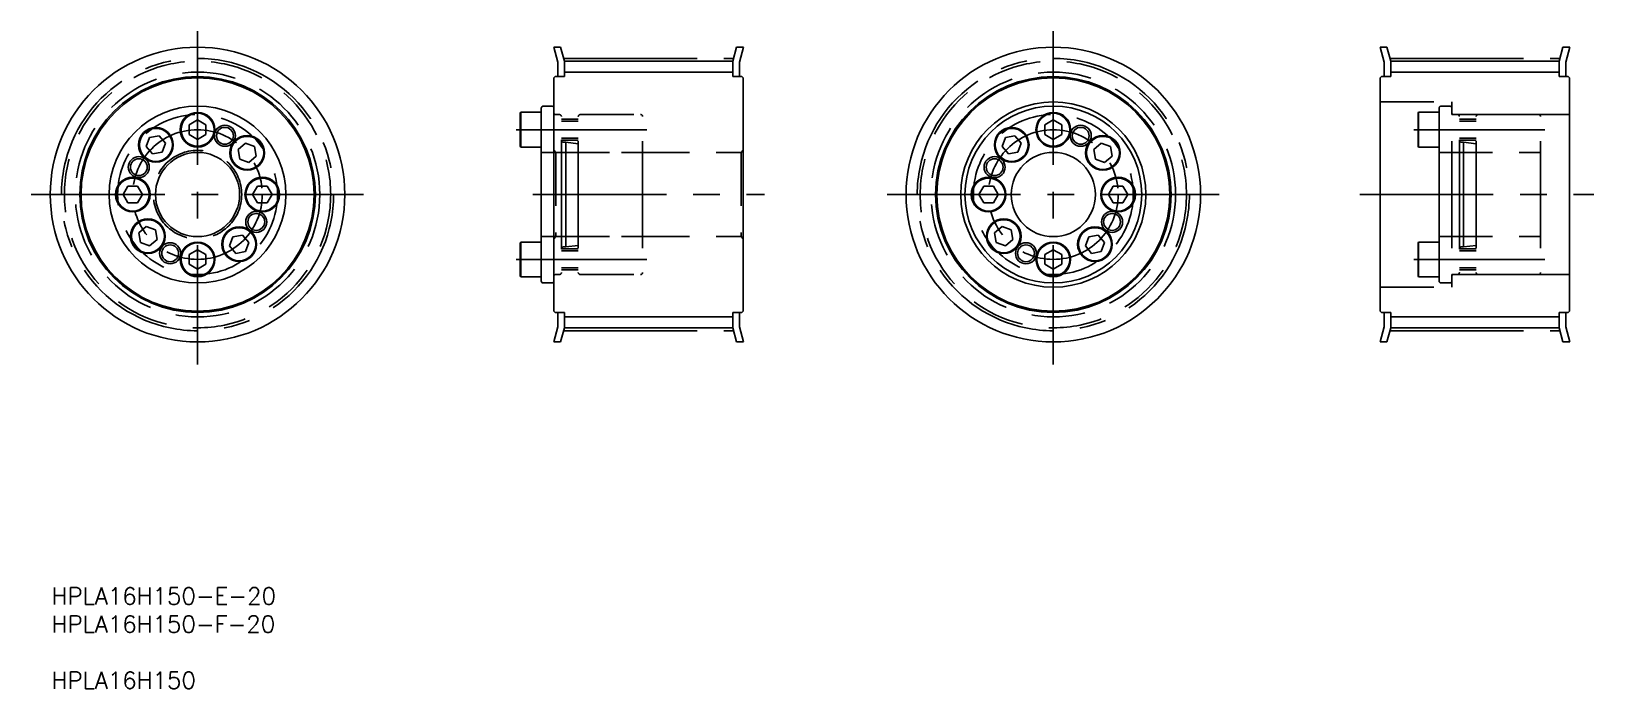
# Model space of a CAD drawing. Extents: x 10 to 382, y -15 to 141.
import ezdxf

# ---------------------------------------------------------------- set-up
doc = ezdxf.new("R2010")
doc.units = 0
doc.linetypes.add('CENTER', pattern=[50.8, 31.75, -6.35, 6.35, -6.35])
doc.linetypes.add('DASHED', pattern=[19.05, 12.7, -6.35])
doc.layers.get('0').update_dxf_attribs({"linetype": 'CONTINUOUS'})
doc.layers.add('CENTER', color=1, linetype='CENTER')
doc.styles.add('MISUMI', font='txt.shx')

# ---------------------------------------------------------------- blocks, each defined once
blk = doc.blocks.new('*U6')
at = {"color": 7, "linetype": 'CONTINUOUS', "style": 'MISUMI'}
for s, p in [('HPLA16H150-E-20', (15.05, 4.8)), ('HPLA16H150-F-20', (15.05, -1.87)), ('HPLA16H150', (15.05, -15.2))]:
    blk.add_text(s, height=4, dxfattribs=at).set_placement(p)

msp = doc.modelspace()

# ---------------------------------------------------------------- linework, layer by layer
at = {"color": 7, "linetype": 'CONTINUOUS'}
for p, q in [((135.33, 133.59), (134.38, 137.14)), ((134.38, 137.14), (136.04, 137.14)), ((136.93, 133.8), (136.04, 137.14)), ((136.93, 133.8), (176.93, 133.8)), ((136.93, 130.14), (136.93, 133.8)), ((176.93, 133.8), (177.83, 137.14)), ((176.93, 130.14), (176.93, 133.8)), ((179.48, 137.14), (177.83, 137.14)), ((178.53, 133.59), (179.48, 137.14)), ((331.75, 133.59), (330.79, 137.14)), ((330.79, 137.14), (332.45, 137.14)), ((333.35, 133.8), (332.45, 137.14)), ((333.35, 133.8), (373.35, 133.8)), ((333.35, 130.14), (333.35, 133.8)), ((373.35, 133.8), (374.24, 137.14)), ((373.35, 130.14), (373.35, 133.8)), ((375.9, 137.14), (374.24, 137.14)), ((374.95, 133.59), (375.9, 137.14)), ((134.43, 129.84), (134.73, 130.14)), ((134.73, 130.14), (136.93, 130.14)), ((135.33, 130.14), (135.33, 133.59)), ((176.93, 130.14), (179.13, 130.14)), ((178.53, 130.14), (178.53, 133.59)), ((179.13, 130.14), (179.43, 129.84)), ((330.85, 129.84), (331.15, 130.14)), ((331.15, 130.14), (333.35, 130.14)), ((331.75, 130.14), (331.75, 133.59)), ((373.35, 130.14), (375.55, 130.14)), ((374.95, 130.14), (374.95, 133.59)), ((375.55, 130.14), (375.85, 129.84)), ((134.43, 74.44), (134.43, 129.84)), ((179.43, 74.44), (179.43, 129.84)), ((330.85, 74.44), (330.85, 129.84)), ((375.85, 74.44), (375.85, 129.84)), ((131.43, 102.14), (131.43, 122.64)), ((131.93, 123.14), (133.93, 123.14)), ((134.43, 102.14), (134.43, 122.64)), ((49.73, 119.85), (47.73, 118.7)), ((51.73, 118.7), (49.73, 119.85)), ((50.73, 119.28), (50.73, 119.28)), ((51.23, 118.99), (51.23, 118.99)), ((126.43, 121.47), (126.55, 121.67)), ((126.43, 113.62), (126.43, 121.47)), ((126.55, 121.67), (131.43, 121.67)), ((126.55, 113.42), (126.55, 121.67)), ((131.43, 113.42), (131.43, 121.67)), ((131.43, 115.04), (131.43, 120.04)), ((253.14, 119.85), (251.14, 118.7)), ((255.14, 118.7), (253.14, 119.85)), ((254.14, 119.28), (254.14, 119.28)), ((254.64, 118.99), (254.64, 118.99)), ((38.34, 115.71), (37.55, 113.54)), ((40.62, 116.11), (38.34, 115.71)), ((42.1, 114.34), (40.62, 116.11)), ((47.73, 118.7), (47.73, 116.39)), ((47.73, 116.39), (49.73, 115.24)), ((49.73, 115.24), (51.73, 116.39)), ((51.73, 116.39), (51.73, 118.7)), ((241.76, 115.71), (240.97, 113.54)), ((244.03, 116.11), (241.76, 115.71)), ((245.52, 114.34), (244.03, 116.11)), ((251.14, 118.7), (251.14, 116.39)), ((251.14, 116.39), (253.14, 115.24)), ((253.14, 115.24), (255.14, 116.39)), ((255.14, 116.39), (255.14, 118.7)), ((37.55, 113.54), (39.04, 111.77)), ((39.04, 111.77), (41.31, 112.17)), ((41.31, 112.17), (42.1, 114.34)), ((61.12, 114.32), (59.36, 112.83)), ((59.36, 112.83), (59.76, 110.56)), ((63.29, 113.53), (61.12, 114.32)), ((63.7, 111.25), (63.29, 113.53)), ((126.43, 113.62), (126.55, 113.42)), ((126.55, 113.42), (131.43, 113.42)), ((240.97, 113.54), (242.45, 111.77)), ((242.45, 111.77), (244.73, 112.17)), ((244.73, 112.17), (245.52, 114.34)), ((264.54, 114.32), (262.77, 112.83)), ((262.77, 112.83), (263.17, 110.56)), ((266.71, 113.53), (264.54, 114.32)), ((267.11, 111.25), (266.71, 113.53)), ((59.76, 110.56), (61.93, 109.77)), ((61.93, 109.77), (63.7, 111.25)), ((263.17, 110.56), (265.34, 109.77)), ((265.34, 109.77), (267.11, 111.25)), ((33.17, 104.14), (32.02, 102.14)), ((35.48, 104.14), (33.17, 104.14)), ((36.64, 102.14), (35.48, 104.14)), ((63.97, 104.14), (62.82, 102.14)), ((66.28, 104.14), (63.97, 104.14)), ((67.44, 102.14), (66.28, 104.14)), ((236.59, 104.14), (235.43, 102.14)), ((238.9, 104.14), (236.59, 104.14)), ((240.05, 102.14), (238.9, 104.14)), ((267.39, 104.14), (266.23, 102.14)), ((269.7, 104.14), (267.39, 104.14)), ((270.85, 102.14), (269.7, 104.14)), ((32.02, 102.14), (33.17, 100.14)), ((35.48, 100.14), (36.64, 102.14)), ((62.82, 102.14), (63.97, 100.14)), ((66.28, 100.14), (67.44, 102.14)), ((131.43, 102.14), (131.43, 81.64)), ((134.43, 102.14), (134.43, 81.64)), ((235.43, 102.14), (236.59, 100.14)), ((238.9, 100.14), (240.05, 102.14)), ((266.23, 102.14), (267.39, 100.14)), ((269.7, 100.14), (270.85, 102.14)), ((33.17, 100.14), (35.48, 100.14)), ((63.97, 100.14), (66.28, 100.14)), ((236.59, 100.14), (238.9, 100.14)), ((267.39, 100.14), (269.7, 100.14)), ((37.53, 94.52), (35.76, 93.04)), ((35.76, 93.04), (36.16, 90.76)), ((39.7, 93.73), (37.53, 94.52)), ((40.1, 91.46), (39.7, 93.73)), ((240.95, 94.52), (239.18, 93.04)), ((239.18, 93.04), (239.58, 90.76)), ((243.12, 93.73), (240.95, 94.52)), ((243.52, 91.46), (243.12, 93.73)), ((36.16, 90.76), (38.33, 89.97)), ((38.33, 89.97), (40.1, 91.46)), ((58.14, 92.12), (57.35, 89.95)), ((57.35, 89.95), (58.84, 88.18)), ((60.42, 92.52), (58.14, 92.12)), ((61.9, 90.75), (60.42, 92.52)), ((61.11, 88.58), (61.9, 90.75)), ((126.43, 90.67), (126.55, 90.87)), ((126.43, 90.67), (126.43, 82.82)), ((126.55, 90.87), (131.43, 90.87)), ((126.55, 90.87), (126.55, 82.62)), ((131.43, 90.87), (131.43, 82.62)), ((131.43, 89.24), (131.43, 84.24)), ((239.58, 90.76), (241.75, 89.97)), ((241.75, 89.97), (243.52, 91.46)), ((261.56, 92.12), (260.77, 89.95)), ((260.77, 89.95), (262.25, 88.18)), ((263.83, 92.52), (261.56, 92.12)), ((265.32, 90.75), (263.83, 92.52)), ((264.53, 88.58), (265.32, 90.75)), ((49.73, 89.05), (47.73, 87.9)), ((47.73, 87.9), (47.73, 85.59)), ((47.73, 85.59), (49.73, 84.44)), ((51.73, 87.9), (49.73, 89.05)), ((49.73, 84.44), (51.73, 85.59)), ((51.73, 85.59), (51.73, 87.9)), ((58.84, 88.18), (61.11, 88.58)), ((253.14, 89.05), (251.14, 87.9)), ((251.14, 87.9), (251.14, 85.59)), ((251.14, 85.59), (253.14, 84.44)), ((255.14, 87.9), (253.14, 89.05)), ((253.14, 84.44), (255.14, 85.59)), ((255.14, 85.59), (255.14, 87.9)), ((262.25, 88.18), (264.53, 88.58)), ((126.43, 82.82), (126.55, 82.62)), ((126.55, 82.62), (131.43, 82.62)), ((131.93, 81.14), (133.93, 81.14)), ((134.43, 74.44), (134.73, 74.14)), ((179.13, 74.14), (179.43, 74.44)), ((330.85, 74.44), (331.15, 74.14)), ((375.55, 74.14), (375.85, 74.44)), ((135.33, 70.7), (134.38, 67.14)), ((134.73, 74.14), (136.93, 74.14)), ((135.33, 74.14), (135.33, 70.7)), ((136.93, 70.49), (136.93, 74.14)), ((176.93, 70.49), (176.93, 74.14)), ((176.93, 74.14), (179.13, 74.14)), ((178.53, 74.14), (178.53, 70.7)), ((178.53, 70.7), (179.48, 67.14)), ((331.75, 70.7), (330.79, 67.14)), ((331.15, 74.14), (333.35, 74.14)), ((331.75, 74.14), (331.75, 70.7)), ((333.35, 70.49), (333.35, 74.14)), ((373.35, 70.49), (373.35, 74.14)), ((373.35, 74.14), (375.55, 74.14)), ((374.95, 74.14), (374.95, 70.7)), ((374.95, 70.7), (375.9, 67.14)), ((134.38, 67.14), (136.04, 67.14)), ((136.93, 70.49), (136.04, 67.14)), ((136.93, 70.49), (176.93, 70.49)), ((176.93, 70.49), (177.83, 67.14)), ((179.48, 67.14), (177.83, 67.14)), ((330.79, 67.14), (332.45, 67.14)), ((333.35, 70.49), (332.45, 67.14)), ((333.35, 70.49), (373.35, 70.49)), ((373.35, 70.49), (374.24, 67.14)), ((375.9, 67.14), (374.24, 67.14))]:
    msp.add_line(p, q, dxfattribs=at)
at = {"color": 3, "linetype": 'CONTINUOUS'}
for p, q in [((136.93, 131.21), (176.93, 131.21)), ((333.35, 131.21), (373.35, 131.21)), ((136.93, 73.08), (176.93, 73.08)), ((333.35, 73.08), (373.35, 73.08))]:
    msp.add_line(p, q, dxfattribs=at)
at = {"color": 3, "linetype": 'DASHED'}
for p, q in [((330.85, 124.14), (347.85, 124.14)), ((344.85, 102.14), (344.85, 122.64)), ((345.35, 123.14), (347.35, 123.14)), ((347.85, 121.14), (347.85, 124.14)), ((347.85, 102.14), (347.85, 122.64)), ((134.84, 121.14), (135.73, 121.14)), ((136.23, 102.14), (136.23, 120.64)), ((140.23, 120.04), (136.23, 120.04)), ((140.23, 119.54), (136.23, 119.54)), ((140.23, 102.14), (140.23, 120.64)), ((140.73, 121.14), (155.03, 121.14)), ((155.53, 102.14), (155.53, 120.64)), ((339.85, 121.47), (339.96, 121.67)), ((339.85, 113.62), (339.85, 121.47)), ((339.96, 121.67), (344.85, 121.67)), ((339.96, 113.42), (339.96, 121.67)), ((344.85, 113.42), (344.85, 121.67)), ((344.85, 115.04), (344.85, 120.04)), ((347.85, 121.14), (375.85, 121.14)), ((348.26, 121.14), (349.15, 121.14)), ((349.65, 102.14), (349.65, 120.64)), ((353.65, 120.04), (349.65, 120.04)), ((353.65, 119.54), (349.65, 119.54)), ((353.65, 102.14), (353.65, 120.64)), ((354.15, 121.14), (368.45, 121.14)), ((368.95, 102.14), (368.95, 120.64)), ((140.23, 115.54), (136.23, 115.54)), ((353.65, 115.54), (349.65, 115.54)), ((131.43, 112.14), (155.53, 112.14)), ((134.43, 112.64), (134.93, 112.14)), ((134.93, 112.14), (134.93, 92.14)), ((134.93, 112.14), (178.93, 112.14)), ((140.23, 115.04), (136.23, 115.04)), ((136.83, 114.54), (137.23, 114.54)), ((137.23, 102.14), (137.23, 114.54)), ((137.23, 114.54), (140.23, 114.21)), ((179.43, 112.64), (178.93, 112.14)), ((178.93, 112.14), (178.93, 92.14)), ((339.85, 113.62), (339.96, 113.42)), ((339.96, 113.42), (344.85, 113.42)), ((344.85, 112.14), (368.95, 112.14)), ((353.65, 115.04), (349.65, 115.04)), ((350.25, 114.54), (350.65, 114.54)), ((350.65, 102.14), (350.65, 114.54)), ((350.65, 114.54), (353.65, 114.21)), ((136.23, 102.14), (136.23, 83.64)), ((137.23, 102.14), (137.23, 89.74)), ((140.23, 102.14), (140.23, 83.64)), ((155.53, 102.14), (155.53, 83.64)), ((344.85, 102.14), (344.85, 81.64)), ((347.85, 102.14), (347.85, 81.64)), ((349.65, 102.14), (349.65, 83.64)), ((350.65, 102.14), (350.65, 89.74)), ((353.65, 102.14), (353.65, 83.64)), ((368.95, 102.14), (368.95, 83.64)), ((131.43, 92.14), (155.53, 92.14)), ((134.43, 91.64), (134.93, 92.14)), ((134.93, 92.14), (178.93, 92.14)), ((140.23, 89.24), (136.23, 89.24)), ((136.83, 89.74), (137.23, 89.74)), ((137.23, 89.74), (140.23, 90.08)), ((179.43, 91.64), (178.93, 92.14)), ((339.85, 90.67), (339.96, 90.87)), ((339.85, 90.67), (339.85, 82.82)), ((339.96, 90.87), (344.85, 90.87)), ((339.96, 90.87), (339.96, 82.62)), ((344.85, 92.14), (368.95, 92.14)), ((344.85, 90.87), (344.85, 82.62)), ((344.85, 89.24), (344.85, 84.24)), ((353.65, 89.24), (349.65, 89.24)), ((350.25, 89.74), (350.65, 89.74)), ((350.65, 89.74), (353.65, 90.08)), ((140.23, 88.74), (136.23, 88.74)), ((353.65, 88.74), (349.65, 88.74)), ((134.84, 83.14), (135.73, 83.14)), ((140.23, 84.74), (136.23, 84.74)), ((140.23, 84.24), (136.23, 84.24)), ((140.73, 83.14), (155.03, 83.14)), ((339.85, 82.82), (339.96, 82.62)), ((339.96, 82.62), (344.85, 82.62)), ((347.85, 83.14), (347.85, 80.14)), ((347.85, 83.14), (375.85, 83.14)), ((348.26, 83.14), (349.15, 83.14)), ((353.65, 84.74), (349.65, 84.74)), ((353.65, 84.24), (349.65, 84.24)), ((354.15, 83.14), (368.45, 83.14)), ((330.85, 80.14), (347.85, 80.14)), ((345.35, 81.14), (347.35, 81.14))]:
    msp.add_line(p, q, dxfattribs=at)
at = {"color": 7, "linetype": 'CONTINUOUS'}
for centre, radius in [((49.73, 102.14), 35), ((253.14, 102.14), 35), ((49.73, 102.14), 28), ((253.14, 102.14), 28), ((49.73, 102.14), 27.7), ((253.14, 102.14), 27.7), ((49.73, 102.14), 21), ((253.14, 102.14), 22), ((253.14, 102.14), 21), ((49.73, 117.54), 4.12), ((49.73, 117.54), 3.92), ((253.14, 117.54), 4.12), ((253.14, 117.54), 3.92), ((39.83, 113.94), 4.12), ((39.83, 113.94), 3.92), ((56.24, 116.1), 2), ((61.53, 112.04), 4.12), ((61.53, 112.04), 3.92), ((243.24, 113.94), 4.12), ((243.24, 113.94), 3.92), ((259.65, 116.1), 2.5), ((259.65, 116.1), 2), ((264.94, 112.04), 4.12), ((264.94, 112.04), 3.92), ((49.73, 102.14), 10), ((253.14, 102.14), 10), ((35.77, 108.65), 2), ((239.19, 108.65), 2.5), ((239.19, 108.65), 2), ((34.33, 102.14), 4.12), ((34.33, 102.14), 3.92), ((65.13, 102.14), 4.12), ((65.13, 102.14), 3.92), ((237.74, 102.14), 4.12), ((237.74, 102.14), 3.92), ((268.54, 102.14), 4.12), ((268.54, 102.14), 3.92), ((63.69, 95.64), 2), ((267.1, 95.64), 2.5), ((267.1, 95.64), 2), ((37.93, 92.25), 4.12), ((37.93, 92.25), 3.92), ((59.63, 90.35), 4.12), ((59.63, 90.35), 3.92), ((241.35, 92.25), 4.12), ((241.35, 92.25), 3.92), ((263.04, 90.35), 4.12), ((263.04, 90.35), 3.92), ((43.22, 88.19), 2), ((49.73, 86.74), 4.12), ((49.73, 86.74), 3.92), ((246.64, 88.19), 2.5), ((246.64, 88.19), 2), ((253.14, 86.74), 4.12), ((253.14, 86.74), 3.92)]:
    msp.add_circle(centre, radius, dxfattribs=at)
at = {"color": 3, "linetype": 'DASHED'}
for centre, radius in [((49.73, 102.14), 31.65), ((253.14, 102.14), 31.65), ((49.73, 102.14), 29.06), ((253.14, 102.14), 29.06), ((49.73, 102.14), 19), ((253.14, 102.14), 19), ((49.73, 102.14), 10.5)]:
    msp.add_circle(centre, radius, dxfattribs=at)
at = {"color": 3}
for centre in [(56.24, 116.1), (35.77, 108.65), (63.69, 95.64), (43.22, 88.19)]:
    msp.add_circle(centre, 2.5, dxfattribs=at)
at = {"color": 7, "linetype": 'CONTINUOUS'}
for centre, start, end in [((131.93, 122.64), 90, 180), ((133.93, 122.64), 0, 90), ((131.93, 81.64), 180, 270), ((133.93, 81.64), 270, 0)]:
    msp.add_arc(centre, 0.5, start, end, dxfattribs=at)
at = {"color": 3, "linetype": 'DASHED'}
for centre, radius, start, end in [((345.35, 122.64), 0.5, 90, 180), ((347.35, 122.64), 0.5, 0, 90), ((134.84, 121.55), 0.41, 180, 270), ((135.73, 120.64), 0.5, 0, 90), ((140.73, 120.64), 0.5, 90, 180), ((155.03, 120.64), 0.5, 0, 90), ((348.26, 121.55), 0.41, 180, 270), ((349.15, 120.64), 0.5, 0, 90), ((354.15, 120.64), 0.5, 90, 180), ((368.45, 120.64), 0.5, 0, 90), ((136.83, 115.14), 0.6, 180.0007, 270), ((350.25, 115.14), 0.6, 180.0007, 270), ((136.83, 89.14), 0.6, 90, 179.9993), ((350.25, 89.14), 0.6, 90, 179.9993), ((134.84, 82.73), 0.41, 90, 180), ((135.73, 83.64), 0.5, 270, 0), ((140.73, 83.64), 0.5, 180, 270), ((155.03, 83.64), 0.5, 270, 0), ((348.26, 82.73), 0.41, 90, 180), ((349.15, 83.64), 0.5, 270, 0), ((354.15, 83.64), 0.5, 180, 270), ((368.45, 83.64), 0.5, 270, 0), ((345.35, 81.64), 0.5, 180, 270), ((347.35, 81.64), 0.5, 270, 0)]:
    msp.add_arc(centre, radius, start, end, dxfattribs=at)
at = {"layer": 'CENTER', "color": 1, "linetype": 'CENTER'}
for p, q in [((49.73, 140.91), (49.73, 61.79)), ((253.14, 140.91), (253.14, 61.79)), ((136.75, 134.48), (177.12, 134.48)), ((333.16, 134.48), (373.53, 134.48)), ((125.43, 117.54), (156.53, 117.54)), ((338.85, 117.54), (369.95, 117.54)), ((10.2, 102.14), (89.16, 102.14)), ((129.43, 102.14), (184.5, 102.14)), ((213.62, 102.14), (292.57, 102.14)), ((325.97, 102.14), (381.59, 102.14)), ((125.43, 86.74), (156.53, 86.74)), ((338.85, 86.74), (369.95, 86.74)), ((136.75, 69.8), (177.12, 69.8)), ((333.16, 69.8), (373.53, 69.8))]:
    msp.add_line(p, q, dxfattribs=at)
for centre, radius in [((49.73, 102.14), 32.34), ((253.14, 102.14), 32.34), ((49.73, 102.14), 15.4), ((253.14, 102.14), 15.4)]:
    msp.add_circle(centre, radius, dxfattribs=at)

# ---------------------------------------------------------------- block references
at = {"color": 7, "linetype": 'CONTINUOUS'}
msp.add_blockref('*U6', (0, 0), dxfattribs=at)

doc.saveas('drawing.dxf')
